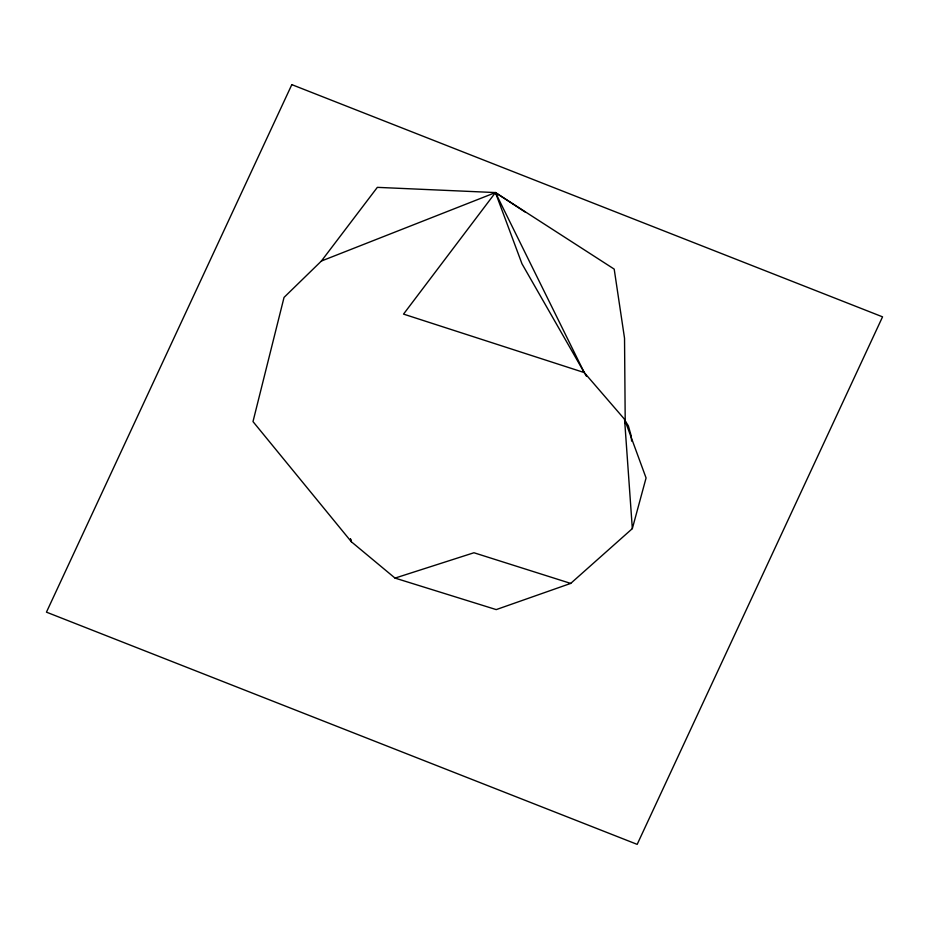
<?xml version="1.0" encoding="UTF-8"?>
<svg xmlns="http://www.w3.org/2000/svg" width="929" height="929" viewBox="0 0 929 929"><rect width="100%" height="100%" fill="white"/><g stroke="black" fill="none" stroke-linecap="round" stroke-linejoin="round"><path stroke-width="1.39" d="M632.335 528.624L646.073 477.97L624.567 419.304L584.26 372.575L521.97 263.778L495.447 192.57L377.337 187.356L321.399 261.026L284.042 297.408L252.99 421.592L351.371 541.781L395.034 578.093L496.225 609.598L570.708 583.412L632.335 528.624L624.567 419.304M625.229 423.415L624.532 338.237L614.197 269.108L495.447 192.57L403.534 314.107L584.26 372.575L586.501 376.291M321.399 261.026L495.447 192.57L525.175 212.044M395.034 578.093L473.953 552.755L570.708 583.412M624.927 420.489L628.341 425.784L631.07 435.411L631.65 441.124M495.447 192.57L584.26 372.575M350.361 539.087L351.371 541.781L350.605 538.994M291.822 84.632L46.45 612.153L637.178 844.368L882.55 316.847L291.822 84.632"/></g></svg>
